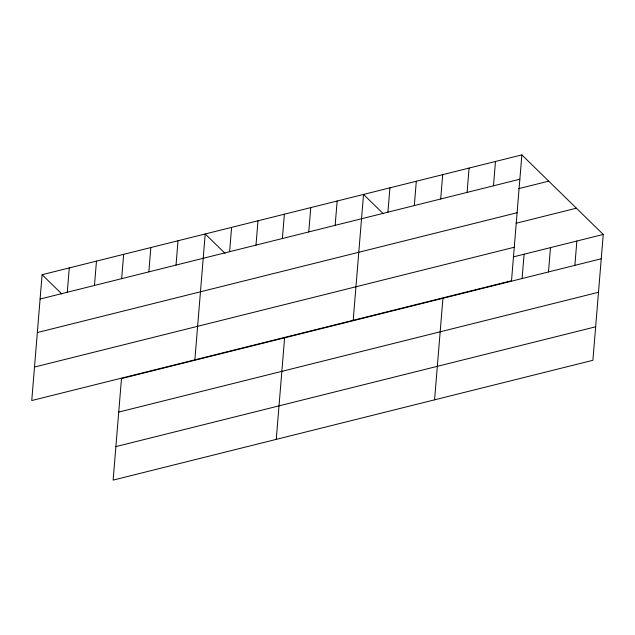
<?xml version="1.0" encoding="UTF-8"?>
<svg xmlns="http://www.w3.org/2000/svg" width="635" height="635" viewBox="0 0 635 635"><rect width="100%" height="100%" fill="white"/><g stroke="black" fill="none" stroke-linecap="round" stroke-linejoin="round"><path stroke-width="0.95" d="M42.1 274.701L31.75 400.55L511.516 280.741L521.859 154.892L42.1 274.701L61.889 294.045M67.286 292.243L69.286 267.914M94.472 285.448L96.472 261.128M121.658 278.662L123.658 254.333M148.844 271.875L150.844 247.547M176.03 265.081L178.03 240.76M194.866 359.815L205.216 233.966L225.004 253.309M229.6 251.706L231.6 227.378M255.992 245.118L257.993 220.79M282.377 238.522L284.377 214.201M276.257 439.372L284.607 337.844M308.761 231.934L310.761 207.613M335.153 225.346L337.153 201.025M353.195 320.278L363.537 194.429L383.326 213.773M387.921 212.169L389.922 187.841M414.314 205.581L416.314 181.253M440.698 198.985L442.698 174.665M434.578 399.836L442.928 298.307M467.082 192.397L469.082 168.077M493.474 185.809L495.475 161.488M522.089 278.543L524.089 254.214M548.473 271.955L550.474 247.626M574.865 265.359L576.866 241.038M521.859 154.892L603.25 234.45L592.899 360.299L113.141 480.108L121.483 378.579L601.25 258.77M40.1 299.029L519.859 179.221M518.565 188.682L548.719 181.15M37.346 332.534L517.104 212.725M516.08 223.258L576.389 208.193M34.504 367.046L514.271 247.237M513.723 256.802L603.25 234.45M118.729 412.083L598.495 292.275M115.895 446.603L595.662 326.795"/></g></svg>
